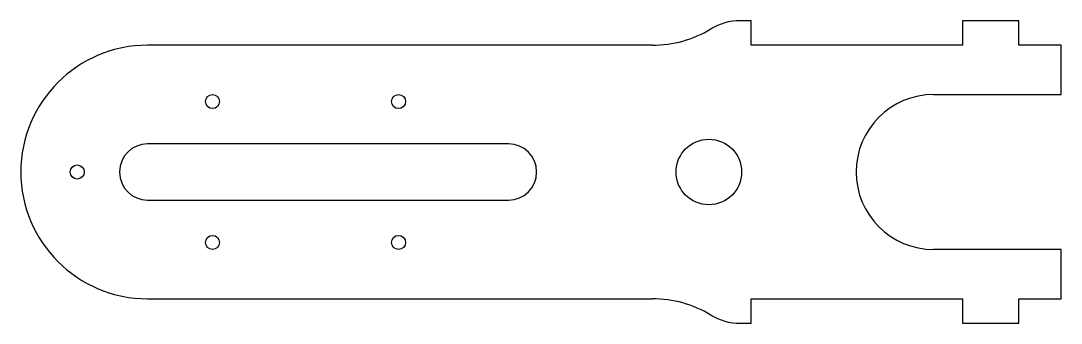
# Model space of a CAD drawing. Header units: millimetres. Extents: x -335 to 133, y -68 to 68.
import ezdxf

# ---------------------------------------------------------------- set-up
doc = ezdxf.new("R2010")
doc.units = ezdxf.units.MM
doc.layers.add('CutProfile', color=7, linetype='CONTINUOUS')

msp = doc.modelspace()

# ---------------------------------------------------------------- linework, layer by layer
at = {"layer": 'CutProfile'}
for p, q in [((-6.35, 68.15), (-11.36, 68.15)), ((-6.35, 57.15), (-6.35, 68.15)), ((114.3, 68.15), (88.9, 68.15)), ((88.9, 68.15), (88.9, 57.15)), ((114.3, 57.15), (114.3, 68.15)), ((-50.8, 57.15), (-278.24, 57.15)), ((88.9, 57.15), (-6.35, 57.15)), ((133.35, 57.15), (114.3, 57.15)), ((133.35, 34.92), (133.35, 57.15)), ((75.89, 34.92), (133.35, 34.92)), ((-115.68, 12.7), (-278.24, 12.7)), ((-278.24, -12.7), (-115.68, -12.7)), ((133.35, -34.93), (75.89, -34.93)), ((133.35, -57.15), (133.35, -34.93)), ((-278.24, -57.15), (-50.8, -57.15)), ((-6.35, -68.15), (-6.35, -57.15)), ((-6.35, -57.15), (88.9, -57.15)), ((88.9, -57.15), (88.9, -68.15)), ((114.3, -68.15), (114.3, -57.15)), ((114.3, -57.15), (133.35, -57.15)), ((-11.36, -68.15), (-6.35, -68.15)), ((88.9, -68.15), (114.3, -68.15))]:
    msp.add_line(p, q, dxfattribs=at)
for centre, radius in [((-249.03, 31.75), 3.17), ((-165.21, 31.75), 3.17), ((-25.4, 0), 14.77), ((-309.99, 0), 3.17), ((-249.03, -31.75), 3.17), ((-165.21, -31.75), 3.17)]:
    msp.add_circle(centre, radius, dxfattribs=at)
for centre, radius, start, end in [((-11.36, 42.75), 25.4, 90, 121.1692), ((-50.8, 107.95), 50.8, -90, -58.8308), ((-278.24, 0), 57.15, 90, -90), ((75.89, 0), 34.92, 90, -90), ((-278.24, 0), 12.7, 90, -90), ((-115.68, 0), 12.7, -90, 90), ((-50.8, -107.95), 50.8, 58.8308, 90), ((-11.36, -42.75), 25.4, -121.1692, -90)]:
    msp.add_arc(centre, radius, start, end, dxfattribs=at)

doc.saveas('drawing.dxf')
